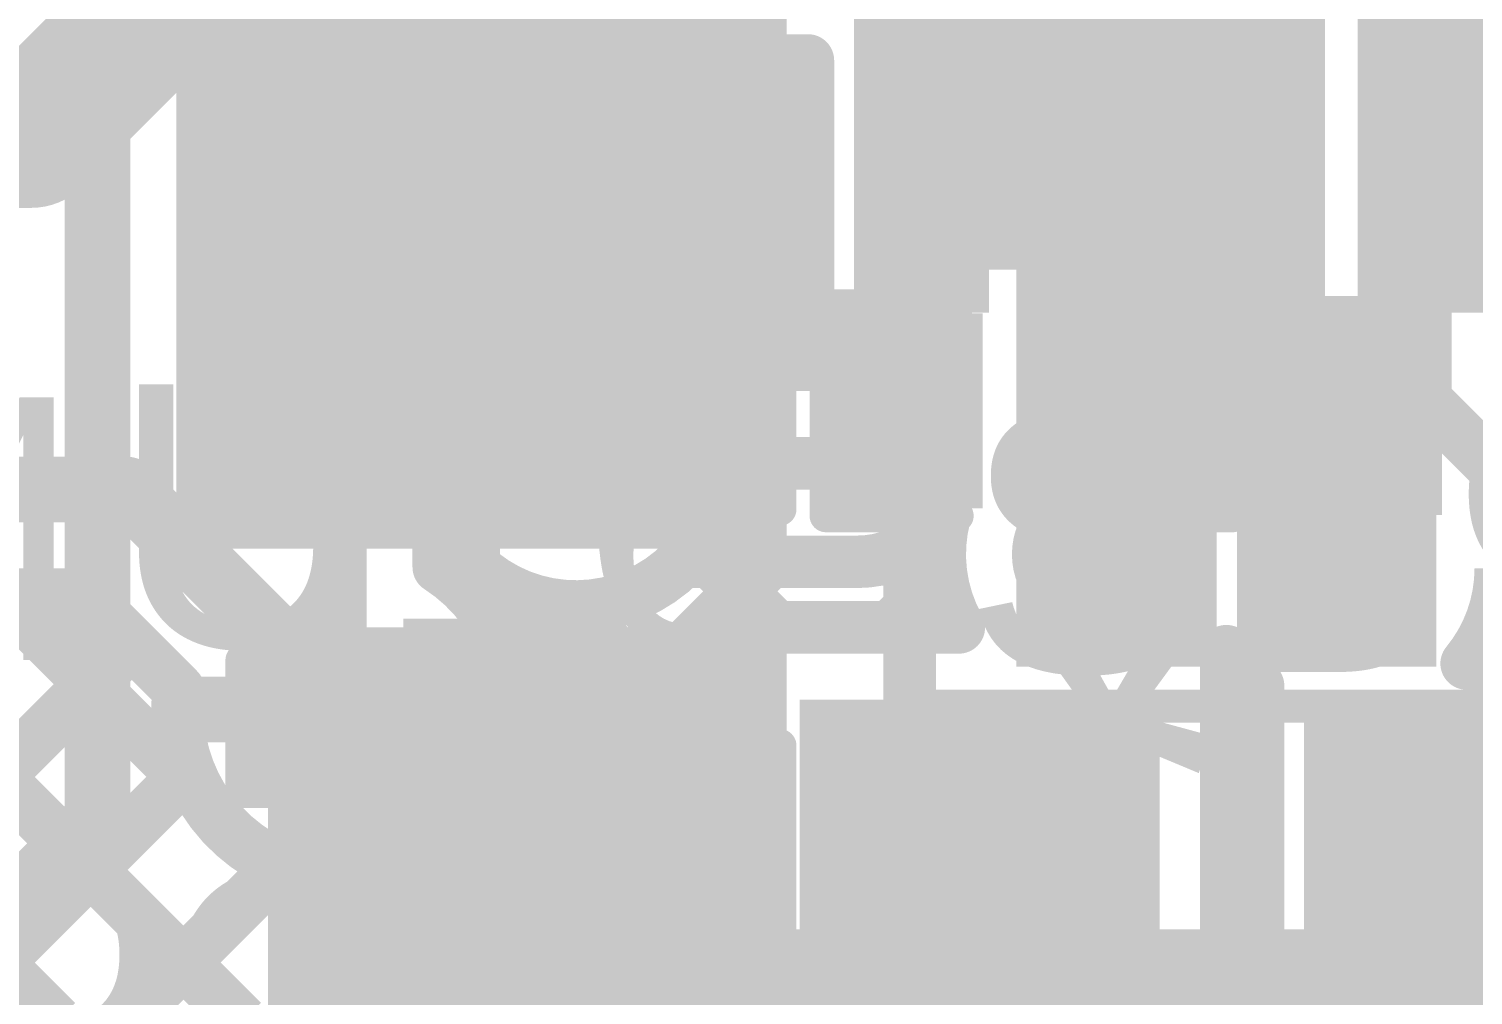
# Model space of a CAD drawing. Header units: millimetres. Extents: x -0.64 to 2.98, y -0.65 to 2.86.
# Drawn here: x 0.4636 to 0.6836, y 0.39 to 0.5372 of the extents above; entities that cross this region are included whole.
import ezdxf

# ---------------------------------------------------------------- set-up
doc = ezdxf.new("R2010")
doc.units = ezdxf.units.MM
doc.header["$MEASUREMENT"] = 0
for name, color, linetype in [('BottomLayer', 5, 'Continuous'), ('BottomOverlay', 54, 'Continuous'), ('BottomPaste', 16, 'Continuous'), ('BottomSolder', 6, 'Continuous'), ('Mechanical2', 216, 'Continuous'), ('TopLayer', 1, 'Continuous'), ('TopOverlay', 2, 'Continuous'), ('TopPaste', 8, 'Continuous'), ('TopSolder', 216, 'Continuous'), ('ViaHoleLayer', 16, 'Continuous')]:
    doc.layers.add(name, color=color, linetype=linetype)
doc.styles.add('Arial', font='', dxfattribs={"height": 0.2})
doc.styles.get('Arial').set_extended_font_data('Arial')

# ---------------------------------------------------------------- blocks, each defined once
blk = doc.blocks.new('16_TQFN__4X4__91')
at = {"layer": 'TopLayer'}
for points in [[(-0.04469, 0.05335), (-0.04469, 0.09311), (-0.03209, 0.09311), (-0.03209, 0.05335)], [(-0.01909, 0.05335), (-0.01909, 0.09311), (-0.0065, 0.09311), (-0.0065, 0.05335)], [(0.0065, 0.05335), (0.0065, 0.09311), (0.01909, 0.09311), (0.01909, 0.05335)], [(0.03209, 0.05335), (0.03209, 0.09311), (0.04469, 0.09311), (0.04469, 0.05335)], [(-0.09311, 0.04469), (-0.05335, 0.04469), (-0.05335, 0.03209), (-0.09311, 0.03209)], [(0.05335, 0.04469), (0.09311, 0.04469), (0.09311, 0.03209), (0.05335, 0.03209)], [(-0.04134, 0.04134), (0.04134, 0.04134), (0.04134, -0.04134), (-0.04134, -0.04134)], [(-0.09311, 0.01909), (-0.05335, 0.01909), (-0.05335, 0.0065), (-0.09311, 0.0065)], [(0.05335, 0.01909), (0.09311, 0.01909), (0.09311, 0.0065), (0.05335, 0.0065)], [(-0.09311, -0.0065), (-0.05335, -0.0065), (-0.05335, -0.01909), (-0.09311, -0.01909)], [(0.05335, -0.0065), (0.09311, -0.0065), (0.09311, -0.01909), (0.05335, -0.01909)], [(-0.09311, -0.03209), (-0.05335, -0.03209), (-0.05335, -0.04468), (-0.09311, -0.04468)], [(0.05335, -0.03209), (0.09311, -0.03209), (0.09311, -0.04468), (0.05335, -0.04468)], [(-0.04469, -0.09311), (-0.04469, -0.05335), (-0.03209, -0.05335), (-0.03209, -0.09311)], [(-0.01909, -0.09311), (-0.01909, -0.05335), (-0.0065, -0.05335), (-0.0065, -0.09311)], [(0.0065, -0.09311), (0.0065, -0.05335), (0.01909, -0.05335), (0.01909, -0.09311)], [(0.03209, -0.09311), (0.03209, -0.05335), (0.04469, -0.05335), (0.04469, -0.09311)]]:
    blk.add_hatch(color=1, dxfattribs=at).paths.add_polyline_path(points)
at = {"layer": 'TopPaste'}
for points in [[(-0.04469, 0.05335), (-0.04469, 0.09311), (-0.03209, 0.09311), (-0.03209, 0.05335)], [(-0.01909, 0.05335), (-0.01909, 0.09311), (-0.0065, 0.09311), (-0.0065, 0.05335)], [(0.0065, 0.05335), (0.0065, 0.09311), (0.01909, 0.09311), (0.01909, 0.05335)], [(0.03209, 0.05335), (0.03209, 0.09311), (0.04469, 0.09311), (0.04469, 0.05335)], [(-0.09311, 0.04469), (-0.05335, 0.04469), (-0.05335, 0.03209), (-0.09311, 0.03209)], [(0.05335, 0.04469), (0.09311, 0.04469), (0.09311, 0.03209), (0.05335, 0.03209)], [(-0.02598, 0.02598), (0.02598, 0.02598), (0.02598, -0.02598), (-0.02598, -0.02598)], [(-0.09311, 0.01909), (-0.05335, 0.01909), (-0.05335, 0.0065), (-0.09311, 0.0065)], [(0.05335, 0.01909), (0.09311, 0.01909), (0.09311, 0.0065), (0.05335, 0.0065)], [(-0.09311, -0.0065), (-0.05335, -0.0065), (-0.05335, -0.01909), (-0.09311, -0.01909)], [(0.05335, -0.0065), (0.09311, -0.0065), (0.09311, -0.01909), (0.05335, -0.01909)], [(-0.09311, -0.03209), (-0.05335, -0.03209), (-0.05335, -0.04468), (-0.09311, -0.04468)], [(0.05335, -0.03209), (0.09311, -0.03209), (0.09311, -0.04468), (0.05335, -0.04468)], [(-0.04469, -0.09311), (-0.04469, -0.05335), (-0.03209, -0.05335), (-0.03209, -0.09311)], [(-0.01909, -0.09311), (-0.01909, -0.05335), (-0.0065, -0.05335), (-0.0065, -0.09311)], [(0.0065, -0.09311), (0.0065, -0.05335), (0.01909, -0.05335), (0.01909, -0.09311)], [(0.03209, -0.09311), (0.03209, -0.05335), (0.04469, -0.05335), (0.04469, -0.09311)]]:
    blk.add_hatch(color=8, dxfattribs=at).paths.add_polyline_path(points)
at = {"layer": 'TopSolder'}
for points in [[(-0.04868, 0.04935), (-0.04868, 0.09711), (-0.02809, 0.09711), (-0.02809, 0.04935)], [(-0.02309, 0.04935), (-0.02309, 0.09711), (-0.0025, 0.09711), (-0.0025, 0.04935)], [(0.0025, 0.04935), (0.0025, 0.09711), (0.02309, 0.09711), (0.02309, 0.04935)], [(0.02809, 0.04935), (0.02809, 0.09711), (0.04868, 0.09711), (0.04868, 0.04935)], [(-0.09711, 0.04869), (-0.04935, 0.04869), (-0.04935, 0.02809), (-0.09711, 0.02809)], [(0.04935, 0.04869), (0.09711, 0.04869), (0.09711, 0.02809), (0.04935, 0.02809)], [(-0.04534, 0.04534), (0.04534, 0.04534), (0.04534, -0.04534), (-0.04534, -0.04534)], [(-0.09711, 0.02309), (-0.04935, 0.02309), (-0.04935, 0.0025), (-0.09711, 0.0025)], [(0.04935, 0.02309), (0.09711, 0.02309), (0.09711, 0.0025), (0.04935, 0.0025)], [(-0.09711, -0.0025), (-0.04935, -0.0025), (-0.04935, -0.02309), (-0.09711, -0.02309)], [(0.04935, -0.0025), (0.09711, -0.0025), (0.09711, -0.02309), (0.04935, -0.02309)], [(-0.09711, -0.02809), (-0.04935, -0.02809), (-0.04935, -0.04868), (-0.09711, -0.04868)], [(0.04935, -0.02809), (0.09711, -0.02809), (0.09711, -0.04868), (0.04935, -0.04868)], [(-0.04868, -0.09711), (-0.04868, -0.04935), (-0.02809, -0.04935), (-0.02809, -0.09711)], [(-0.02309, -0.09711), (-0.02309, -0.04935), (-0.0025, -0.04935), (-0.0025, -0.09711)], [(0.0025, -0.09711), (0.0025, -0.04935), (0.02309, -0.04935), (0.02309, -0.09711)], [(0.02809, -0.09711), (0.02809, -0.04935), (0.04868, -0.04935), (0.04868, -0.09711)]]:
    blk.add_hatch(color=216, dxfattribs=at).paths.add_polyline_path(points)
at = {"layer": 'TopOverlay', "const_width": 0.005}
for points in [[(-0.08071, 0.08071), (-0.08071, 0.05728)], [(-0.08071, 0.08071), (-0.05728, 0.08071)], [(0.05728, 0.08071), (0.08071, 0.08071)], [(0.08071, 0.08071), (0.08071, 0.05728)], [(-0.105, 0.043), (-0.1, 0.038)], [(-0.105, 0.043), (-0.105, 0.033)], [(-0.1, 0.038), (-0.105, 0.033)], [(-0.08071, -0.05728), (-0.08071, -0.08071)], [(0.08071, -0.05728), (0.08071, -0.08071)], [(-0.08071, -0.08071), (-0.05728, -0.08071)], [(0.05728, -0.08071), (0.08071, -0.08071)]]:
    blk.add_lwpolyline(points, dxfattribs=at)
at = {"layer": 'TopOverlay', "const_width": 0.0025}
for points in [[(-0.08196, 0.08071, 1), (-0.07946, 0.08071, 1)], [(-0.08196, 0.08071, 1), (-0.07946, 0.08071, 1)], [(-0.05853, 0.08071, 1), (-0.05603, 0.08071, 1)], [(0.05603, 0.08071, 1), (0.05853, 0.08071, 1)], [(0.07946, 0.08071, 1), (0.08196, 0.08071, 1)], [(0.07946, 0.08071, 1), (0.08196, 0.08071, 1)], [(-0.08196, 0.05728, 1), (-0.07946, 0.05728, 1)], [(0.07946, 0.05728, 1), (0.08196, 0.05728, 1)], [(-0.10625, 0.043, 1), (-0.10375, 0.043, 1)], [(-0.10625, 0.043, 1), (-0.10375, 0.043, 1)], [(-0.10125, 0.038, 1), (-0.09875, 0.038, 1)], [(-0.10125, 0.038, 1), (-0.09875, 0.038, 1)], [(-0.10625, 0.033, 1), (-0.10375, 0.033, 1)], [(-0.10625, 0.033, 1), (-0.10375, 0.033, 1)], [(-0.08196, -0.05728, 1), (-0.07946, -0.05728, 1)], [(0.07946, -0.05728, 1), (0.08196, -0.05728, 1)], [(-0.08196, -0.08071, 1), (-0.07946, -0.08071, 1)], [(-0.08196, -0.08071, 1), (-0.07946, -0.08071, 1)], [(-0.05853, -0.08071, 1), (-0.05603, -0.08071, 1)], [(0.05603, -0.08071, 1), (0.05853, -0.08071, 1)], [(0.07946, -0.08071, 1), (0.08196, -0.08071, 1)], [(0.07946, -0.08071, 1), (0.08196, -0.08071, 1)]]:
    blk.add_lwpolyline(points, format="xyb", close=True, dxfattribs=at)
blk = doc.blocks.new('SOLDER_BRIDGE_115')
at = {"layer": 'TopLayer'}
for points in [[(-0.045, -0.0175), (-0.045, 0.0175), (-0.015, 0.0175), (-0.015, -0.0175)], [(0.015, -0.0175), (0.015, 0.0175), (0.045, 0.0175), (0.045, -0.0175)]]:
    blk.add_hatch(color=1, dxfattribs=at).paths.add_polyline_path(points)
at = {"layer": 'TopPaste'}
for points in [[(-0.045, -0.0175), (-0.045, 0.0175), (-0.015, 0.0175), (-0.015, -0.0175)], [(0.015, -0.0175), (0.015, 0.0175), (0.045, 0.0175), (0.045, -0.0175)]]:
    blk.add_hatch(color=8, dxfattribs=at).paths.add_polyline_path(points)
at = {"layer": 'TopSolder'}
for points in [[(-0.049, -0.0215), (-0.049, 0.0215), (-0.011, 0.0215), (-0.011, -0.0215)], [(0.011, -0.0215), (0.011, 0.0215), (0.049, 0.0215), (0.049, -0.0215)]]:
    blk.add_hatch(color=216, dxfattribs=at).paths.add_polyline_path(points)
at = {"layer": 'TopOverlay', "const_width": 0.005}
for points in [[(-0.05, 0.022), (0.05, 0.022)], [(-0.05, -0.022), (-0.05, 0.022)], [(0.05, -0.022), (0.05, 0.022)], [(-0.05, -0.022), (0.05, -0.022)]]:
    blk.add_lwpolyline(points, dxfattribs=at)
at = {"layer": 'TopOverlay', "const_width": 0.0025}
for points in [[(-0.05125, 0.022, 1), (-0.04875, 0.022, 1)], [(-0.05125, 0.022, 1), (-0.04875, 0.022, 1)], [(0.04875, 0.022, 1), (0.05125, 0.022, 1)], [(0.04875, 0.022, 1), (0.05125, 0.022, 1)], [(-0.05125, -0.022, 1), (-0.04875, -0.022, 1)], [(-0.05125, -0.022, 1), (-0.04875, -0.022, 1)], [(0.04875, -0.022, 1), (0.05125, -0.022, 1)], [(0.04875, -0.022, 1), (0.05125, -0.022, 1)]]:
    blk.add_lwpolyline(points, format="xyb", close=True, dxfattribs=at)
blk = doc.blocks.new('CAP_0402_B_243')
at = {"layer": 'BottomLayer'}
for points in [[(-0.0095, 0.0125), (-0.0095, -0.0125), (-0.0275, -0.0125), (-0.0275, 0.0125)], [(0.0275, 0.0125), (0.0275, -0.0125), (0.0095, -0.0125), (0.0095, 0.0125)]]:
    blk.add_hatch(color=5, dxfattribs=at).paths.add_polyline_path(points)
at = {"layer": 'BottomPaste'}
for points in [[(-0.0095, 0.0125), (-0.0095, -0.0125), (-0.0275, -0.0125), (-0.0275, 0.0125)], [(0.0275, 0.0125), (0.0275, -0.0125), (0.0095, -0.0125), (0.0095, 0.0125)]]:
    blk.add_hatch(color=16, dxfattribs=at).paths.add_polyline_path(points)
at = {"layer": 'BottomSolder'}
for points in [[(-0.00714, 0.01486), (-0.00714, -0.01486), (-0.02986, -0.01486), (-0.02986, 0.01486)], [(0.02986, 0.01486), (0.02986, -0.01486), (0.00714, -0.01486), (0.00714, 0.01486)]]:
    blk.add_hatch(color=6, dxfattribs=at).paths.add_polyline_path(points)
at = {"layer": 'BottomOverlay', "const_width": 0.005}
for points in [[(-0.031, 0.016), (-0.031, -0.016)], [(-0.011, 0.016), (-0.031, 0.016)], [(0.031, 0.016), (0.011, 0.016)], [(0.031, 0.016), (0.031, -0.016)], [(-0.011, -0.016), (-0.031, -0.016)], [(0.031, -0.016), (0.011, -0.016)]]:
    blk.add_lwpolyline(points, dxfattribs=at)
at = {"layer": 'BottomOverlay', "const_width": 0.0025}
for points in [[(-0.03225, 0.016, 1), (-0.02975, 0.016, 1)], [(-0.03225, 0.016, 1), (-0.02975, 0.016, 1)], [(-0.01225, 0.016, 1), (-0.00975, 0.016, 1)], [(0.00975, 0.016, 1), (0.01225, 0.016, 1)], [(0.02975, 0.016, 1), (0.03225, 0.016, 1)], [(0.02975, 0.016, 1), (0.03225, 0.016, 1)], [(-0.03225, -0.016, 1), (-0.02975, -0.016, 1)], [(-0.03225, -0.016, 1), (-0.02975, -0.016, 1)], [(-0.01225, -0.016, 1), (-0.00975, -0.016, 1)], [(0.00975, -0.016, 1), (0.01225, -0.016, 1)], [(0.02975, -0.016, 1), (0.03225, -0.016, 1)], [(0.02975, -0.016, 1), (0.03225, -0.016, 1)]]:
    blk.add_lwpolyline(points, format="xyb", close=True, dxfattribs=at)
blk = doc.blocks.new('CAP_0402_B_244')
at = {"layer": 'BottomLayer'}
for points in [[(-0.0095, 0.0125), (-0.0095, -0.0125), (-0.0275, -0.0125), (-0.0275, 0.0125)], [(0.0275, 0.0125), (0.0275, -0.0125), (0.0095, -0.0125), (0.0095, 0.0125)]]:
    blk.add_hatch(color=5, dxfattribs=at).paths.add_polyline_path(points)
at = {"layer": 'BottomPaste'}
for points in [[(-0.0095, 0.0125), (-0.0095, -0.0125), (-0.0275, -0.0125), (-0.0275, 0.0125)], [(0.0275, 0.0125), (0.0275, -0.0125), (0.0095, -0.0125), (0.0095, 0.0125)]]:
    blk.add_hatch(color=16, dxfattribs=at).paths.add_polyline_path(points)
at = {"layer": 'BottomSolder'}
for points in [[(-0.00714, 0.01486), (-0.00714, -0.01486), (-0.02986, -0.01486), (-0.02986, 0.01486)], [(0.02986, 0.01486), (0.02986, -0.01486), (0.00714, -0.01486), (0.00714, 0.01486)]]:
    blk.add_hatch(color=6, dxfattribs=at).paths.add_polyline_path(points)
at = {"layer": 'BottomOverlay', "const_width": 0.005}
for points in [[(-0.031, -0.016), (-0.031, 0.016)], [(-0.011, 0.016), (-0.031, 0.016)], [(0.031, 0.016), (0.011, 0.016)], [(0.031, -0.016), (0.031, 0.016)], [(-0.011, -0.016), (-0.031, -0.016)], [(0.031, -0.016), (0.011, -0.016)]]:
    blk.add_lwpolyline(points, dxfattribs=at)
at = {"layer": 'BottomOverlay', "const_width": 0.0025}
for points in [[(-0.03225, 0.016, 1), (-0.02975, 0.016, 1)], [(-0.03225, 0.016, 1), (-0.02975, 0.016, 1)], [(-0.01225, 0.016, 1), (-0.00975, 0.016, 1)], [(0.00975, 0.016, 1), (0.01225, 0.016, 1)], [(0.02975, 0.016, 1), (0.03225, 0.016, 1)], [(0.02975, 0.016, 1), (0.03225, 0.016, 1)], [(-0.03225, -0.016, 1), (-0.02975, -0.016, 1)], [(-0.03225, -0.016, 1), (-0.02975, -0.016, 1)], [(-0.01225, -0.016, 1), (-0.00975, -0.016, 1)], [(0.00975, -0.016, 1), (0.01225, -0.016, 1)], [(0.02975, -0.016, 1), (0.03225, -0.016, 1)], [(0.02975, -0.016, 1), (0.03225, -0.016, 1)]]:
    blk.add_lwpolyline(points, format="xyb", close=True, dxfattribs=at)
blk = doc.blocks.new('CAP_0603_B_245')
at = {"layer": 'BottomLayer'}
for points in [[(-0.045, -0.0175), (-0.045, 0.0175), (-0.015, 0.0175), (-0.015, -0.0175)], [(0.015, -0.0175), (0.015, 0.0175), (0.045, 0.0175), (0.045, -0.0175)]]:
    blk.add_hatch(color=5, dxfattribs=at).paths.add_polyline_path(points)
at = {"layer": 'BottomPaste'}
for points in [[(-0.045, -0.0175), (-0.045, 0.0175), (-0.015, 0.0175), (-0.015, -0.0175)], [(0.015, -0.0175), (0.015, 0.0175), (0.045, 0.0175), (0.045, -0.0175)]]:
    blk.add_hatch(color=16, dxfattribs=at).paths.add_polyline_path(points)
at = {"layer": 'BottomSolder'}
for points in [[(-0.04736, -0.01986), (-0.04736, 0.01986), (-0.01264, 0.01986), (-0.01264, -0.01986)], [(0.01264, -0.01986), (0.01264, 0.01986), (0.04736, 0.01986), (0.04736, -0.01986)]]:
    blk.add_hatch(color=6, dxfattribs=at).paths.add_polyline_path(points)
at = {"layer": 'BottomOverlay', "const_width": 0.005}
for points in [[(-0.049, -0.021), (-0.049, 0.021)], [(-0.018, 0.021), (-0.049, 0.021)], [(0.049, 0.021), (0.018, 0.021)], [(0.049, -0.021), (0.049, 0.021)], [(-0.018, -0.021), (-0.049, -0.021)], [(0.049, -0.021), (0.018, -0.021)]]:
    blk.add_lwpolyline(points, dxfattribs=at)
at = {"layer": 'BottomOverlay', "const_width": 0.0025}
for points in [[(-0.05025, 0.021, 1), (-0.04775, 0.021, 1)], [(-0.05025, 0.021, 1), (-0.04775, 0.021, 1)], [(-0.01925, 0.021, 1), (-0.01675, 0.021, 1)], [(0.01675, 0.021, 1), (0.01925, 0.021, 1)], [(0.04775, 0.021, 1), (0.05025, 0.021, 1)], [(0.04775, 0.021, 1), (0.05025, 0.021, 1)], [(-0.05025, -0.021, 1), (-0.04775, -0.021, 1)], [(-0.05025, -0.021, 1), (-0.04775, -0.021, 1)], [(-0.01925, -0.021, 1), (-0.01675, -0.021, 1)], [(0.01675, -0.021, 1), (0.01925, -0.021, 1)], [(0.04775, -0.021, 1), (0.05025, -0.021, 1)], [(0.04775, -0.021, 1), (0.05025, -0.021, 1)]]:
    blk.add_lwpolyline(points, format="xyb", close=True, dxfattribs=at)
blk = doc.blocks.new('CAP_0402_B_341')
at = {"layer": 'BottomLayer'}
for points in [[(-0.0095, 0.0125), (-0.0095, -0.0125), (-0.0275, -0.0125), (-0.0275, 0.0125)], [(0.0275, 0.0125), (0.0275, -0.0125), (0.0095, -0.0125), (0.0095, 0.0125)]]:
    blk.add_hatch(color=5, dxfattribs=at).paths.add_polyline_path(points)
at = {"layer": 'BottomPaste'}
for points in [[(-0.0095, 0.0125), (-0.0095, -0.0125), (-0.0275, -0.0125), (-0.0275, 0.0125)], [(0.0275, 0.0125), (0.0275, -0.0125), (0.0095, -0.0125), (0.0095, 0.0125)]]:
    blk.add_hatch(color=16, dxfattribs=at).paths.add_polyline_path(points)
at = {"layer": 'BottomSolder'}
for points in [[(-0.00714, 0.01486), (-0.00714, -0.01486), (-0.02986, -0.01486), (-0.02986, 0.01486)], [(0.02986, 0.01486), (0.02986, -0.01486), (0.00714, -0.01486), (0.00714, 0.01486)]]:
    blk.add_hatch(color=6, dxfattribs=at).paths.add_polyline_path(points)
at = {"layer": 'BottomOverlay', "const_width": 0.005}
for points in [[(-0.031, 0.016), (-0.031, -0.016)], [(-0.011, 0.016), (-0.031, 0.016)], [(0.031, 0.016), (0.011, 0.016)], [(0.031, 0.016), (0.031, -0.016)], [(-0.011, -0.016), (-0.031, -0.016)], [(0.031, -0.016), (0.011, -0.016)]]:
    blk.add_lwpolyline(points, dxfattribs=at)
at = {"layer": 'BottomOverlay', "const_width": 0.0025}
for points in [[(-0.03225, 0.016, 1), (-0.02975, 0.016, 1)], [(-0.03225, 0.016, 1), (-0.02975, 0.016, 1)], [(-0.01225, 0.016, 1), (-0.00975, 0.016, 1)], [(0.00975, 0.016, 1), (0.01225, 0.016, 1)], [(0.02975, 0.016, 1), (0.03225, 0.016, 1)], [(0.02975, 0.016, 1), (0.03225, 0.016, 1)], [(-0.03225, -0.016, 1), (-0.02975, -0.016, 1)], [(-0.03225, -0.016, 1), (-0.02975, -0.016, 1)], [(-0.01225, -0.016, 1), (-0.00975, -0.016, 1)], [(0.00975, -0.016, 1), (0.01225, -0.016, 1)], [(0.02975, -0.016, 1), (0.03225, -0.016, 1)], [(0.02975, -0.016, 1), (0.03225, -0.016, 1)]]:
    blk.add_lwpolyline(points, format="xyb", close=True, dxfattribs=at)
blk = doc.blocks.new('CAP_0603_B_344')
at = {"layer": 'BottomLayer'}
for points in [[(-0.045, -0.0175), (-0.045, 0.0175), (-0.015, 0.0175), (-0.015, -0.0175)], [(0.015, -0.0175), (0.015, 0.0175), (0.045, 0.0175), (0.045, -0.0175)]]:
    blk.add_hatch(color=5, dxfattribs=at).paths.add_polyline_path(points)
at = {"layer": 'BottomPaste'}
for points in [[(-0.045, -0.0175), (-0.045, 0.0175), (-0.015, 0.0175), (-0.015, -0.0175)], [(0.015, -0.0175), (0.015, 0.0175), (0.045, 0.0175), (0.045, -0.0175)]]:
    blk.add_hatch(color=16, dxfattribs=at).paths.add_polyline_path(points)
at = {"layer": 'BottomSolder'}
for points in [[(-0.04736, -0.01986), (-0.04736, 0.01986), (-0.01264, 0.01986), (-0.01264, -0.01986)], [(0.01264, -0.01986), (0.01264, 0.01986), (0.04736, 0.01986), (0.04736, -0.01986)]]:
    blk.add_hatch(color=6, dxfattribs=at).paths.add_polyline_path(points)
at = {"layer": 'BottomOverlay', "const_width": 0.005}
for points in [[(-0.049, 0.021), (-0.049, -0.021)], [(-0.018, 0.021), (-0.049, 0.021)], [(0.049, 0.021), (0.018, 0.021)], [(0.049, 0.021), (0.049, -0.021)], [(-0.018, -0.021), (-0.049, -0.021)], [(0.049, -0.021), (0.018, -0.021)]]:
    blk.add_lwpolyline(points, dxfattribs=at)
at = {"layer": 'BottomOverlay', "const_width": 0.0025}
for points in [[(-0.05025, 0.021, 1), (-0.04775, 0.021, 1)], [(-0.05025, 0.021, 1), (-0.04775, 0.021, 1)], [(-0.01925, 0.021, 1), (-0.01675, 0.021, 1)], [(0.01675, 0.021, 1), (0.01925, 0.021, 1)], [(0.04775, 0.021, 1), (0.05025, 0.021, 1)], [(0.04775, 0.021, 1), (0.05025, 0.021, 1)], [(-0.05025, -0.021, 1), (-0.04775, -0.021, 1)], [(-0.05025, -0.021, 1), (-0.04775, -0.021, 1)], [(-0.01925, -0.021, 1), (-0.01675, -0.021, 1)], [(0.01675, -0.021, 1), (0.01925, -0.021, 1)], [(0.04775, -0.021, 1), (0.05025, -0.021, 1)], [(0.04775, -0.021, 1), (0.05025, -0.021, 1)]]:
    blk.add_lwpolyline(points, format="xyb", close=True, dxfattribs=at)

msp = doc.modelspace()

# ---------------------------------------------------------------- hatches: boundary and pattern name
at = {"layer": 'BottomLayer'}
for points in [[(0.486, 0.458), (0.579, 0.458), (0.579, 0.568), (0.486, 0.568)], [(0.614, 0.44), (0.6445, 0.44), (0.6445, 0.546), (0.614, 0.546)], [(0.673, 0.506), (0.723, 0.506), (0.723, 0.545), (0.673, 0.545)], [(0.652, 0.44), (0.678, 0.44), (0.678, 0.492), (0.652, 0.492)], [(0.5, 0.387), (0.579, 0.387), (0.579, 0.446), (0.5, 0.446)]]:
    msp.add_hatch(color=5, dxfattribs=at).paths.add_polyline_path(points)
h = msp.add_hatch(color=5, dxfattribs=at)
edge = h.paths.add_edge_path()
edge.add_arc((0.54688, 0.472), 0.01181, 0, 360)
h = msp.add_hatch(color=5, dxfattribs=at)
edge = h.paths.add_edge_path()
edge.add_arc((0.62514, 0.45714), 0.01181, 0, 360)
h = msp.add_hatch(color=5, dxfattribs=at)
edge = h.paths.add_edge_path()
edge.add_arc((0.665, 0.455), 0.01181, 0, 360)
h = msp.add_hatch(color=5, dxfattribs=at)
edge = h.paths.add_edge_path()
edge.add_arc((0.512, 0.4335), 0.01181, 0, 360)
h = msp.add_hatch(color=5, dxfattribs=at)
edge = h.paths.add_edge_path()
edge.add_arc((0.598, 0.42), 0.01181, 0, 360)
at = {"layer": 'BottomSolder'}
h = msp.add_hatch(color=6, dxfattribs=at)
edge = h.paths.add_edge_path()
edge.add_arc((0.54688, 0.472), 0.00791, 0, 360)
h = msp.add_hatch(color=6, dxfattribs=at)
edge = h.paths.add_edge_path()
edge.add_arc((0.62514, 0.45714), 0.00791, 0, 360)
h = msp.add_hatch(color=6, dxfattribs=at)
edge = h.paths.add_edge_path()
edge.add_arc((0.665, 0.455), 0.00791, 0, 360)
h = msp.add_hatch(color=6, dxfattribs=at)
edge = h.paths.add_edge_path()
edge.add_arc((0.512, 0.4335), 0.00791, 0, 360)
h = msp.add_hatch(color=6, dxfattribs=at)
edge = h.paths.add_edge_path()
edge.add_arc((0.598, 0.42), 0.00791, 0, 360)
at = {"layer": 'TopLayer'}
h = msp.add_hatch(color=1, dxfattribs=at)
edge = h.paths.add_edge_path()
edge.add_arc((0.54688, 0.472), 0.01181, 0, 360)
h = msp.add_hatch(color=1, dxfattribs=at)
edge = h.paths.add_edge_path()
edge.add_arc((0.62514, 0.45714), 0.01181, 0, 360)
h = msp.add_hatch(color=1, dxfattribs=at)
edge = h.paths.add_edge_path()
edge.add_arc((0.665, 0.455), 0.01181, 0, 360)
h = msp.add_hatch(color=1, dxfattribs=at)
edge = h.paths.add_edge_path()
edge.add_arc((0.512, 0.4335), 0.01181, 0, 360)
msp.add_hatch(color=1, dxfattribs=at).paths.add_polyline_path([(0.581, 0.393), (0.635, 0.393), (0.635, 0.435), (0.581, 0.435)])
h = msp.add_hatch(color=1, dxfattribs=at)
edge = h.paths.add_edge_path()
edge.add_arc((0.598, 0.42), 0.01181, 0, 360)
at = {"layer": 'TopSolder'}
h = msp.add_hatch(color=216, dxfattribs=at)
edge = h.paths.add_edge_path()
edge.add_arc((0.54688, 0.472), 0.00791, 0, 360)
h = msp.add_hatch(color=216, dxfattribs=at)
edge = h.paths.add_edge_path()
edge.add_arc((0.62514, 0.45714), 0.00791, 0, 360)
h = msp.add_hatch(color=216, dxfattribs=at)
edge = h.paths.add_edge_path()
edge.add_arc((0.665, 0.455), 0.00791, 0, 360)
h = msp.add_hatch(color=216, dxfattribs=at)
edge = h.paths.add_edge_path()
edge.add_arc((0.512, 0.4335), 0.00791, 0, 360)
h = msp.add_hatch(color=216, dxfattribs=at)
edge = h.paths.add_edge_path()
edge.add_arc((0.598, 0.42), 0.00791, 0, 360)
at = {"layer": 'ViaHoleLayer'}
h = msp.add_hatch(color=16, dxfattribs=at)
edge = h.paths.add_edge_path()
edge.add_arc((0.54688, 0.472), 0.00591, 0, 360)
h = msp.add_hatch(color=16, dxfattribs=at)
edge = h.paths.add_edge_path()
edge.add_arc((0.62514, 0.45714), 0.00591, 0, 360)
h = msp.add_hatch(color=16, dxfattribs=at)
edge = h.paths.add_edge_path()
edge.add_arc((0.665, 0.455), 0.00591, 0, 360)
h = msp.add_hatch(color=16, dxfattribs=at)
edge = h.paths.add_edge_path()
edge.add_arc((0.512, 0.4335), 0.00591, 0, 360)
h = msp.add_hatch(color=16, dxfattribs=at)
edge = h.paths.add_edge_path()
edge.add_arc((0.598, 0.42), 0.00591, 0, 360)

# ---------------------------------------------------------------- linework, layer by layer
at = {"layer": 'BottomLayer'}
for points, const_width in [([(0.474, 0.41672), (0.474, 0.61572)], 0.01), ([(0.565, 0.49), (0.565, 0.542)], 0.008), ([(0.547, 0.472), (0.565, 0.49)], 0.008), ([(0.5975, 0.479), (0.59775, 0.47875)], 0.008), ([(0.59775, 0.42025), (0.59775, 0.47875)], 0.008), ([(0.54688, 0.472), (0.547, 0.472)], 0.008), ([(0.59775, 0.42025), (0.598, 0.42)], 0.008), ([(0.45228, 0.395), (0.474, 0.41672)], 0.01), ([(0.687, 0.394), (0.7045, 0.4115)], 0.012), ([(0.55916, 0.40984), (0.55916, 0.41134)], 0.008), ([(0.55916, 0.40984), (0.575, 0.394)], 0.008), ([(0.575, 0.394), (0.687, 0.394)], 0.012)]:
    msp.add_lwpolyline(points, dxfattribs=dict(at, const_width=const_width))
for points, const_width in [([(0.563, 0.49, 1), (0.567, 0.49, 1)], 0.004), ([(0.563, 0.49, 1), (0.567, 0.49, 1)], 0.004), ([(0.5955, 0.479, 1), (0.5995, 0.479, 1)], 0.004), ([(0.59575, 0.47875, 1), (0.59975, 0.47875, 1)], 0.004), ([(0.59575, 0.47875, 1), (0.59975, 0.47875, 1)], 0.004), ([(0.54488, 0.472, 1), (0.54888, 0.472, 1)], 0.004), ([(0.545, 0.472, 1), (0.549, 0.472, 1)], 0.004), ([(0.545, 0.472, 1), (0.549, 0.472, 1)], 0.004), ([(0.59575, 0.42025, 1), (0.59975, 0.42025, 1)], 0.004), ([(0.59575, 0.42025, 1), (0.59975, 0.42025, 1)], 0.004), ([(0.596, 0.42, 1), (0.6, 0.42, 1)], 0.004), ([(0.4715, 0.41672, 1), (0.4765, 0.41672, 1)], 0.005), ([(0.4715, 0.41672, 1), (0.4765, 0.41672, 1)], 0.005), ([(0.55716, 0.41134, 1), (0.56116, 0.41134, 1)], 0.004), ([(0.55716, 0.40984, 1), (0.56116, 0.40984, 1)], 0.004), ([(0.55716, 0.40984, 1), (0.56116, 0.40984, 1)], 0.004), ([(0.572, 0.394, 1), (0.578, 0.394, 1)], 0.006), ([(0.684, 0.394, 1), (0.69, 0.394, 1)], 0.006), ([(0.684, 0.394, 1), (0.69, 0.394, 1)], 0.006), ([(0.573, 0.394, 1), (0.577, 0.394, 1)], 0.004)]:
    msp.add_lwpolyline(points, format="xyb", close=True, dxfattribs=dict(at, const_width=const_width))
at = {"layer": 'Mechanical2', "const_width": 0.01}
msp.add_lwpolyline([(1.75783, 2.80917, -6.230382), (0.64896, 2.81029)], format="xyb", dxfattribs=at)
at = {"layer": 'TopLayer'}
for points, const_width in [([(0.46392, 0.52092), (0.49847, 0.55547)], 0.022), ([(0.56471, 0.53638), (0.56471, 0.55268)], 0.01), ([(0.511, 0.528), (0.53568, 0.55268)], 0.008), ([(0.526, 0.51867), (0.5397, 0.53238)], 0.008), ([(0.526, 0.52179), (0.53659, 0.53238)], 0.008), ([(0.526, 0.49039), (0.56799, 0.53238)], 0.008), ([(0.53659, 0.53238), (0.58225, 0.53238)], 0.008), ([(0.54764, 0.53238), (0.58225, 0.49777)], 0.008), ([(0.57593, 0.53238), (0.58225, 0.52605)], 0.008), ([(0.58225, 0.48695), (0.58225, 0.53238)], 0.008), ([(0.42024, 0.52092), (0.46392, 0.52092)], 0.022), ([(0.511, 0.4345), (0.511, 0.528)], 0.008), ([(0.52798, 0.52376), (0.56574, 0.486)], 0.008), ([(0.526, 0.4812), (0.526, 0.52179)], 0.008), ([(0.55655, 0.49266), (0.58225, 0.51836)], 0.008), ([(0.55655, 0.49266), (0.58225, 0.51836)], 0.008), ([(0.59955, 0.48068), (0.59955, 0.51783)], 0.008), ([(0.62514, 0.45714), (0.62514, 0.51783)], 0.008), ([(0.65073, 0.46927), (0.65073, 0.51783)], 0.008), ([(0.67632, 0.48068), (0.67632, 0.51783)], 0.008), ([(0.526, 0.49745), (0.5332, 0.49026)], 0.008), ([(0.57818, 0.486), (0.58225, 0.49007)], 0.008), ([(0.56488, 0.486), (0.58366, 0.486)], 0.008), ([(0.58988, 0.471), (0.59955, 0.48068)], 0.008), ([(0.67632, 0.48068), (0.686, 0.471)], 0.008), ([(0.54688, 0.471), (0.54688, 0.472)], 0.008), ([(0.54688, 0.471), (0.58988, 0.471)], 0.008), ([(0.65073, 0.46927), (0.665, 0.455)], 0.008), ([(0.686, 0.471), (0.733, 0.471)], 0.008), ([(0.4, 0.467), (0.4785, 0.467)], 0.01), ([(0.4785, 0.467), (0.512, 0.4335)], 0.01), ([(0.526, 0.45518), (0.526, 0.4628)], 0.008), ([(0.50642, 0.38596), (0.57646, 0.456)], 0.008), ([(0.56313, 0.456), (0.58988, 0.456)], 0.008), ([(0.56745, 0.456), (0.57745, 0.446)], 0.008), ([(0.59488, 0.45686), (0.60468, 0.44705)], 0.008), ([(0.59475, 0.446), (0.60257, 0.45383)], 0.008), ([(0.43116, 0.451), (0.47187, 0.451)], 0.008), ([(0.43129, 0.45074), (0.49608, 0.38596)], 0.008), ([(0.45932, 0.451), (0.48955, 0.42077)], 0.008), ([(0.47187, 0.451), (0.48636, 0.43651)], 0.008), ([(0.53576, 0.44358), (0.54191, 0.44974)], 0.008), ([(0.68713, 0.44946), (0.69609, 0.4405)], 0.008), ([(0.54596, 0.44921), (0.57, 0.42517)], 0.008), ([(0.57, 0.446), (0.60524, 0.446)], 0.008), ([(0.57, 0.382), (0.57, 0.446)], 0.008), ([(0.437, 0.40139), (0.47924, 0.44363)], 0.008), ([(0.646, 0.382), (0.646, 0.44238)], 0.008), ([(0.68261, 0.4405), (0.698, 0.4405)], 0.008), ([(0.65083, 0.3835), (0.65083, 0.43712)], 0.008), ([(0.49019, 0.4335), (0.512, 0.4335)], 0.01), ([(0.511, 0.4345), (0.512, 0.4335)], 0.008), ([(0.512, 0.41169), (0.512, 0.4335)], 0.01), ([(0.512, 0.4335), (0.53381, 0.4335)], 0.01), ([(0.646, 0.43402), (0.65083, 0.42919)], 0.008), ([(0.53748, 0.4294), (0.57, 0.39688)], 0.008), ([(0.598, 0.42), (0.59844, 0.42)], 0.022), ([(0.59844, 0.42), (0.59994, 0.4185)], 0.022), ([(0.59994, 0.4185), (0.61283, 0.4185)], 0.022), ([(0.61283, 0.4185), (0.61683, 0.4145)], 0.022), ([(0.44985, 0.38596), (0.48797, 0.42408)], 0.008), ([(0.44985, 0.38596), (0.48797, 0.42408)], 0.008), ([(0.5347, 0.38596), (0.57, 0.42125)], 0.008), ([(0.61683, 0.412), (0.61683, 0.4145)], 0.022), ([(0.437, 0.41675), (0.46779, 0.38596)], 0.008), ([(0.646, 0.4124), (0.65083, 0.41723)], 0.008), ([(0.52647, 0.41213), (0.57045, 0.36815)], 0.008), ([(0.67683, 0.4095), (0.67683, 0.412)], 0.01), ([(0.478, 0.38582), (0.50192, 0.40974)], 0.008), ([(0.49927, 0.41105), (0.52436, 0.38596)], 0.008), ([(0.67683, 0.4095), (0.69042, 0.39592)], 0.01), ([(0.646, 0.40574), (0.65083, 0.4009)], 0.008), ([(0.538, 0.36097), (0.57, 0.39297)], 0.008), ([(0.646, 0.38412), (0.65083, 0.38895)], 0.008)]:
    msp.add_lwpolyline(points, dxfattribs=dict(at, const_width=const_width))
for points, const_width in [([(0.56221, 0.53638, 1), (0.56721, 0.53638, 1)], 0.005), ([(0.53459, 0.53238, 1), (0.53859, 0.53238, 1)], 0.004), ([(0.53459, 0.53238, 1), (0.53859, 0.53238, 1)], 0.004), ([(0.5377, 0.53238, 1), (0.5417, 0.53238, 1)], 0.004), ([(0.54564, 0.53238, 1), (0.54964, 0.53238, 1)], 0.004), ([(0.56599, 0.53238, 1), (0.56999, 0.53238, 1)], 0.004), ([(0.57393, 0.53238, 1), (0.57793, 0.53238, 1)], 0.004), ([(0.58025, 0.53238, 1), (0.58425, 0.53238, 1)], 0.004), ([(0.58025, 0.53238, 1), (0.58425, 0.53238, 1)], 0.004), ([(0.45842, 0.52092, 1), (0.46942, 0.52092, 1)], 0.011), ([(0.45842, 0.52092, 1), (0.46942, 0.52092, 1)], 0.011), ([(0.509, 0.528, 1), (0.513, 0.528, 1)], 0.004), ([(0.509, 0.528, 1), (0.513, 0.528, 1)], 0.004), ([(0.58025, 0.52605, 1), (0.58425, 0.52605, 1)], 0.004), ([(0.52598, 0.52376, 1), (0.52998, 0.52376, 1)], 0.004), ([(0.524, 0.52179, 1), (0.528, 0.52179, 1)], 0.004), ([(0.524, 0.52179, 1), (0.528, 0.52179, 1)], 0.004), ([(0.524, 0.51867, 1), (0.528, 0.51867, 1)], 0.004), ([(0.58025, 0.51836, 1), (0.58425, 0.51836, 1)], 0.004), ([(0.58025, 0.51836, 1), (0.58425, 0.51836, 1)], 0.004), ([(0.59755, 0.51783, 1), (0.60155, 0.51783, 1)], 0.004), ([(0.62314, 0.51783, 1), (0.62714, 0.51783, 1)], 0.004), ([(0.64873, 0.51783, 1), (0.65273, 0.51783, 1)], 0.004), ([(0.67432, 0.51783, 1), (0.67832, 0.51783, 1)], 0.004), ([(0.58025, 0.49777, 1), (0.58425, 0.49777, 1)], 0.004), ([(0.524, 0.49745, 1), (0.528, 0.49745, 1)], 0.004), ([(0.55455, 0.49266, 1), (0.55855, 0.49266, 1)], 0.004), ([(0.55455, 0.49266, 1), (0.55855, 0.49266, 1)], 0.004), ([(0.524, 0.49039, 1), (0.528, 0.49039, 1)], 0.004), ([(0.5312, 0.49026, 1), (0.5352, 0.49026, 1)], 0.004), ([(0.58025, 0.49007, 1), (0.58425, 0.49007, 1)], 0.004), ([(0.58025, 0.48695, 1), (0.58425, 0.48695, 1)], 0.004), ([(0.56288, 0.486, 1), (0.56688, 0.486, 1)], 0.004), ([(0.56288, 0.486, 1), (0.56688, 0.486, 1)], 0.004), ([(0.56374, 0.486, 1), (0.56774, 0.486, 1)], 0.004), ([(0.57618, 0.486, 1), (0.58018, 0.486, 1)], 0.004), ([(0.58166, 0.486, 1), (0.58566, 0.486, 1)], 0.004), ([(0.524, 0.4812, 1), (0.528, 0.4812, 1)], 0.004), ([(0.524, 0.4812, 1), (0.528, 0.4812, 1)], 0.004), ([(0.59755, 0.48068, 1), (0.60155, 0.48068, 1)], 0.004), ([(0.59755, 0.48068, 1), (0.60155, 0.48068, 1)], 0.004), ([(0.67432, 0.48068, 1), (0.67832, 0.48068, 1)], 0.004), ([(0.67432, 0.48068, 1), (0.67832, 0.48068, 1)], 0.004), ([(0.54488, 0.472, 1), (0.54888, 0.472, 1)], 0.004), ([(0.54488, 0.471, 1), (0.54888, 0.471, 1)], 0.004), ([(0.54488, 0.471, 1), (0.54888, 0.471, 1)], 0.004), ([(0.58788, 0.471, 1), (0.59188, 0.471, 1)], 0.004), ([(0.58788, 0.471, 1), (0.59188, 0.471, 1)], 0.004), ([(0.64873, 0.46927, 1), (0.65273, 0.46927, 1)], 0.004), ([(0.64873, 0.46927, 1), (0.65273, 0.46927, 1)], 0.004), ([(0.684, 0.471, 1), (0.688, 0.471, 1)], 0.004), ([(0.684, 0.471, 1), (0.688, 0.471, 1)], 0.004), ([(0.476, 0.467, 1), (0.481, 0.467, 1)], 0.005), ([(0.476, 0.467, 1), (0.481, 0.467, 1)], 0.005), ([(0.524, 0.4628, 1), (0.528, 0.4628, 1)], 0.004), ([(0.524, 0.4628, 1), (0.528, 0.4628, 1)], 0.004), ([(0.6011, 0.46301, 1), (0.6051, 0.46301, 1)], 0.004), ([(0.59848, 0.46039, 1), (0.60248, 0.46039, 1)], 0.004), ([(0.59848, 0.46039, 1), (0.60248, 0.46039, 1)], 0.004), ([(0.56113, 0.456, 1), (0.56513, 0.456, 1)], 0.004), ([(0.56113, 0.456, 1), (0.56513, 0.456, 1)], 0.004), ([(0.56545, 0.456, 1), (0.56945, 0.456, 1)], 0.004), ([(0.57446, 0.456, 1), (0.57846, 0.456, 1)], 0.004), ([(0.58788, 0.456, 1), (0.59188, 0.456, 1)], 0.004), ([(0.58788, 0.456, 1), (0.59188, 0.456, 1)], 0.004), ([(0.58788, 0.456, 1), (0.59188, 0.456, 1)], 0.004), ([(0.59288, 0.45686, 1), (0.59688, 0.45686, 1)], 0.004), ([(0.62314, 0.45714, 1), (0.62714, 0.45714, 1)], 0.004), ([(0.524, 0.45518, 1), (0.528, 0.45518, 1)], 0.004), ([(0.524, 0.45518, 1), (0.528, 0.45518, 1)], 0.004), ([(0.60057, 0.45383, 1), (0.60457, 0.45383, 1)], 0.004), ([(0.663, 0.455, 1), (0.667, 0.455, 1)], 0.004), ([(0.46987, 0.451, 1), (0.47387, 0.451, 1)], 0.004), ([(0.46987, 0.451, 1), (0.47387, 0.451, 1)], 0.004), ([(0.53991, 0.44974, 1), (0.54391, 0.44974, 1)], 0.004), ([(0.68513, 0.44946, 1), (0.68913, 0.44946, 1)], 0.004), ([(0.54396, 0.44921, 1), (0.54796, 0.44921, 1)], 0.004), ([(0.568, 0.446, 1), (0.572, 0.446, 1)], 0.004), ([(0.568, 0.446, 1), (0.572, 0.446, 1)], 0.004), ([(0.57545, 0.446, 1), (0.57945, 0.446, 1)], 0.004), ([(0.59275, 0.446, 1), (0.59675, 0.446, 1)], 0.004), ([(0.60268, 0.44705, 1), (0.60668, 0.44705, 1)], 0.004), ([(0.60324, 0.446, 1), (0.60724, 0.446, 1)], 0.004), ([(0.60324, 0.446, 1), (0.60724, 0.446, 1)], 0.004), ([(0.47724, 0.44363, 1), (0.48124, 0.44363, 1)], 0.004), ([(0.53376, 0.44358, 1), (0.53776, 0.44358, 1)], 0.004), ([(0.644, 0.44238, 1), (0.648, 0.44238, 1)], 0.004), ([(0.644, 0.44238, 1), (0.648, 0.44238, 1)], 0.004), ([(0.68061, 0.4405, 1), (0.68461, 0.4405, 1)], 0.004), ([(0.68061, 0.4405, 1), (0.68461, 0.4405, 1)], 0.004), ([(0.48436, 0.43651, 1), (0.48836, 0.43651, 1)], 0.004), ([(0.48436, 0.43651, 1), (0.48836, 0.43651, 1)], 0.004), ([(0.64883, 0.43712, 1), (0.65283, 0.43712, 1)], 0.004), ([(0.64883, 0.43712, 1), (0.65283, 0.43712, 1)], 0.004), ([(0.48769, 0.4335, 1), (0.49269, 0.4335, 1)], 0.005), ([(0.5095, 0.4335, 1), (0.5145, 0.4335, 1)], 0.005), ([(0.509, 0.4345, 1), (0.513, 0.4345, 1)], 0.004), ([(0.509, 0.4345, 1), (0.513, 0.4345, 1)], 0.004), ([(0.5095, 0.4335, 1), (0.5145, 0.4335, 1)], 0.005), ([(0.5095, 0.4335, 1), (0.5145, 0.4335, 1)], 0.005), ([(0.5095, 0.4335, 1), (0.5145, 0.4335, 1)], 0.005), ([(0.53131, 0.4335, 1), (0.53631, 0.4335, 1)], 0.005), ([(0.644, 0.43402, 1), (0.648, 0.43402, 1)], 0.004), ([(0.51, 0.4335, 1), (0.514, 0.4335, 1)], 0.004), ([(0.53581, 0.4335, 1), (0.53981, 0.4335, 1)], 0.004), ([(0.53581, 0.4335, 1), (0.53981, 0.4335, 1)], 0.004), ([(0.53548, 0.4294, 1), (0.53948, 0.4294, 1)], 0.004), ([(0.64883, 0.42919, 1), (0.65283, 0.42919, 1)], 0.004), ([(0.568, 0.42517, 1), (0.572, 0.42517, 1)], 0.004), ([(0.5925, 0.42, 1), (0.6035, 0.42, 1)], 0.011), ([(0.59294, 0.42, 1), (0.60394, 0.42, 1)], 0.011), ([(0.59294, 0.42, 1), (0.60394, 0.42, 1)], 0.011), ([(0.59444, 0.4185, 1), (0.60544, 0.4185, 1)], 0.011), ([(0.59444, 0.4185, 1), (0.60544, 0.4185, 1)], 0.011), ([(0.60733, 0.4185, 1), (0.61833, 0.4185, 1)], 0.011), ([(0.60733, 0.4185, 1), (0.61833, 0.4185, 1)], 0.011), ([(0.48597, 0.42408, 1), (0.48997, 0.42408, 1)], 0.004), ([(0.48597, 0.42408, 1), (0.48997, 0.42408, 1)], 0.004), ([(0.48755, 0.42077, 1), (0.49155, 0.42077, 1)], 0.004), ([(0.568, 0.42125, 1), (0.572, 0.42125, 1)], 0.004), ([(0.61133, 0.4145, 1), (0.62233, 0.4145, 1)], 0.011), ([(0.61133, 0.4145, 1), (0.62233, 0.4145, 1)], 0.011), ([(0.61133, 0.412, 1), (0.62233, 0.412, 1)], 0.011), ([(0.64883, 0.41723, 1), (0.65283, 0.41723, 1)], 0.004), ([(0.5095, 0.41169, 1), (0.5145, 0.41169, 1)], 0.005), ([(0.52447, 0.41213, 1), (0.52847, 0.41213, 1)], 0.004), ([(0.644, 0.4124, 1), (0.648, 0.4124, 1)], 0.004), ([(0.67433, 0.412, 1), (0.67933, 0.412, 1)], 0.005), ([(0.49727, 0.41105, 1), (0.50127, 0.41105, 1)], 0.004), ([(0.49992, 0.40974, 1), (0.50392, 0.40974, 1)], 0.004), ([(0.67433, 0.4095, 1), (0.67933, 0.4095, 1)], 0.005), ([(0.67433, 0.4095, 1), (0.67933, 0.4095, 1)], 0.005), ([(0.644, 0.40574, 1), (0.648, 0.40574, 1)], 0.004), ([(0.64883, 0.4009, 1), (0.65283, 0.4009, 1)], 0.004), ([(0.568, 0.39688, 1), (0.572, 0.39688, 1)], 0.004), ([(0.568, 0.39297, 1), (0.572, 0.39297, 1)], 0.004), ([(0.64883, 0.38895, 1), (0.65283, 0.38895, 1)], 0.004)]:
    msp.add_lwpolyline(points, format="xyb", close=True, dxfattribs=dict(at, const_width=const_width))
at = {"layer": 'TopLayer', "const_width": 0.008}
for points in [[(0.526, 0.4812, -0.567877), (0.56488, 0.486)], [(0.56313, 0.456, -0.529945), (0.526, 0.4628)], [(0.60524, 0.446, -0.195046), (0.6031, 0.46301)], [(0.60048, 0.46039, -0.198912), (0.58988, 0.456)], [(0.60048, 0.46039, -0.198764), (0.58988, 0.456)], [(0.526, 0.45518, -0.254676), (0.53781, 0.4335)], [(0.68781, 0.455, -0.173938), (0.68261, 0.4405)], [(0.65083, 0.43712, -0.07875), (0.646, 0.44238)], [(0.53781, 0.4335, -1.060172), (0.48636, 0.43651)]]:
    msp.add_lwpolyline(points, format="xyb", dxfattribs=at)

# ---------------------------------------------------------------- block references
for name, p, rotation in [('16_TQFN__4X4__91', (0.63794, 0.59106), 90), ('CAP_0603_B_344', (0.659, 0.524), 180), ('CAP_0603_B_245', (0.557, 0.446), 270), ('CAP_0402_B_341', (0.616, 0.479), 180), ('CAP_0402_B_243', (0.686, 0.478), 180), ('CAP_0402_B_244', (0.512, 0.452), 270)]:
    msp.add_blockref(name, p, dxfattribs=dict(rotation=rotation))
msp.add_blockref('SOLDER_BRIDGE_115', (0.64683, 0.412))

# ---------------------------------------------------------------- texts
at = {"layer": 'BottomOverlay', "style": 'Arial'}
msp.add_text('*', height=0.06, rotation=180, dxfattribs=at).set_placement((0.645, 0.47571))
at = {"layer": 'BottomOverlay', "style": 'Arial', "text_generation_flag": 2}
msp.add_text('C97', height=0.04, dxfattribs=at).set_placement((0.52532, 0.36901))
at = {"layer": 'TopOverlay', "style": 'Arial'}
for s, p in [('U16', (0.47602, 0.44301)), ('SB94', (0.33769, 0.44106)), ('SB91', (0.60578, 0.43921))]:
    msp.add_text(s, height=0.04, dxfattribs=at).set_placement(p)

doc.saveas('drawing.dxf')
